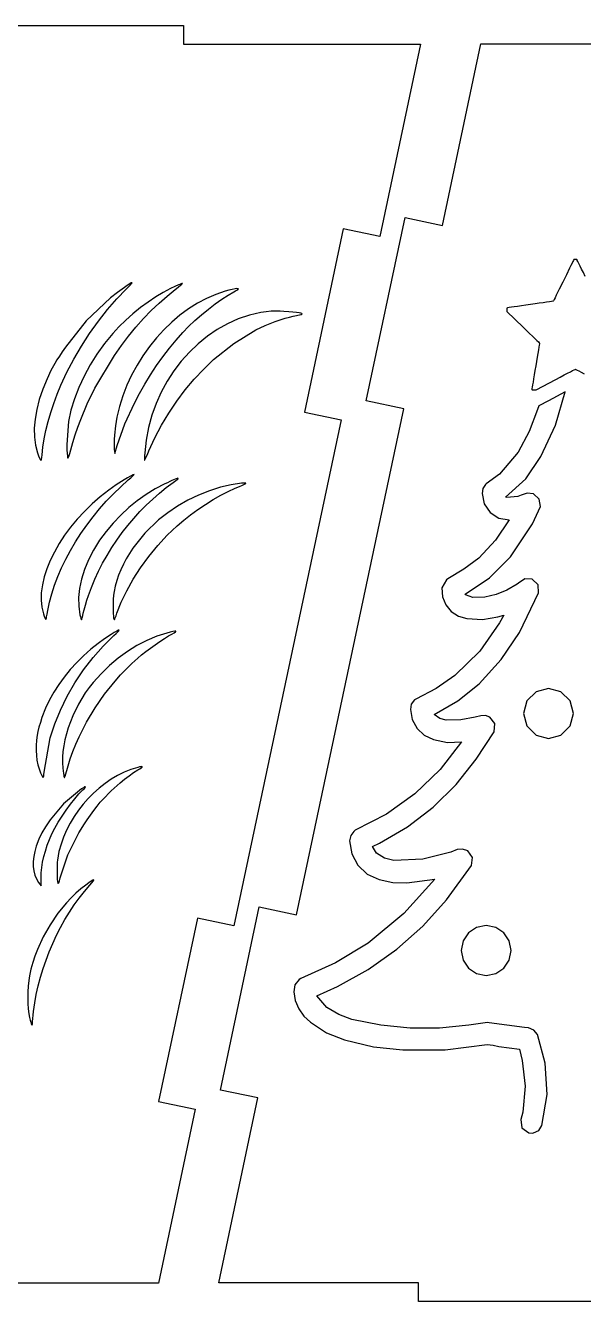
# Model space of a CAD drawing. Extents: x -1 to 192, y 0 to 104.
# Drawn here: x 72.4 to 117, y 0.1 to 102.3 of the extents above; entities that cross this region are included whole.
import ezdxf

# ---------------------------------------------------------------- set-up
doc = ezdxf.new("R2010")
doc.units = 0

msp = doc.modelspace()

# ---------------------------------------------------------------- linework, layer by layer
at = {"layer": 'Layer_0'}
for p, q in [((59.995056, 102.349745), (84.995022, 102.349745)), ((84.995022, 102.349745), (84.995022, 100.849747)), ((84.995022, 100.849747), (103.995, 100.849747)), ((103.995, 100.849747), (100.734594, 85.440917)), ((105.748627, 86.330355), (108.827132, 100.879256)), ((108.827132, 100.879256), (123.827115, 100.879256)), ((99.643536, 72.290052), (102.748631, 86.965146)), ((102.748631, 86.965146), (105.748627, 86.330355)), ((97.799596, 86.061915), (94.69441, 71.386853)), ((100.734594, 85.440917), (97.799596, 86.061915)), ((115.931995, 82.904011), (115.672405, 82.378271)), ((116.041223, 83.12535), (115.931995, 82.904011)), ((116.131213, 83.30782), (116.041223, 83.12535)), ((116.197825, 83.443038), (116.131213, 83.30782)), ((116.236925, 83.522648), (116.197825, 83.443038)), ((116.270966, 83.59244), (116.236877, 83.522738)), ((116.395246, 83.59244), (116.270966, 83.59244)), ((116.519536, 83.59244), (116.395246, 83.59244)), ((116.530464, 83.57421), (116.519536, 83.59244)), ((116.549196, 83.53701), (116.530464, 83.57421)), ((116.598655, 83.437482), (116.549196, 83.53701)), ((116.675476, 83.282441), (116.598655, 83.437482)), ((116.776285, 83.078691), (116.675476, 83.282441)), ((116.897715, 82.833052), (116.776285, 83.078691)), ((117.036386, 82.552343), (116.897715, 82.833052)), ((115.385565, 81.79762), (115.104586, 81.229092)), ((115.672405, 82.378271), (115.385565, 81.79762)), ((117.188934, 82.243374), (117.036386, 82.552343)), ((79.720841, 80.971608), (79.165621, 80.539647)), ((79.65782, 80.456084), (80.414098, 81.238773)), ((80.269819, 81.370107), (79.720841, 80.971608)), ((80.505469, 81.531285), (80.269819, 81.370107)), ((80.414098, 81.238773), (80.601629, 81.424942)), ((80.695768, 81.653475), (80.505469, 81.531285)), ((80.601629, 81.424942), (80.752339, 81.581511)), ((80.82611, 81.726447), (80.695768, 81.653475)), ((80.752339, 81.581511), (80.850877, 81.692022)), ((80.881889, 81.74002), (80.82611, 81.726447)), ((80.850877, 81.692022), (80.881889, 81.74002)), ((83.384296, 80.9702), (82.776957, 80.609089)), ((83.976076, 81.27514), (83.384296, 80.9702)), ((83.686225, 80.672473), (84.345365, 81.196162)), ((84.317896, 81.433818), (83.976076, 81.27514)), ((84.608654, 81.563559), (84.317896, 81.433818)), ((84.345365, 81.196162), (84.588443, 81.384661)), ((84.588443, 81.384661), (84.776654, 81.539231)), ((84.725285, 81.613388), (84.608654, 81.563559)), ((84.817603, 81.650978), (84.725285, 81.613388)), ((84.776654, 81.539231), (84.844342, 81.598812)), ((84.881775, 81.674658), (84.817603, 81.650978)), ((84.844342, 81.598812), (84.891332, 81.64391)), ((84.913954, 81.682727), (84.881775, 81.674658)), ((84.891332, 81.64391), (84.915277, 81.672541)), ((84.915277, 81.672541), (84.913954, 81.682727)), ((87.588401, 80.811739), (86.844952, 80.486609)), ((88.34418, 81.068188), (87.588401, 80.811739)), ((88.075171, 80.430422), (88.579839, 80.759873)), ((88.63806, 81.148079), (88.34418, 81.068188)), ((88.579839, 80.759873), (89.041708, 81.025583)), ((88.91198, 81.212907), (88.63806, 81.148079)), ((89.135288, 81.256019), (88.91198, 81.212907)), ((89.041708, 81.025583), (89.182469, 81.100462)), ((89.277399, 81.270782), (89.135288, 81.256019)), ((89.182469, 81.100462), (89.287048, 81.158152)), ((89.343899, 81.268401), (89.277399, 81.270782)), ((89.287048, 81.158152), (89.357628, 81.200911)), ((89.387359, 81.262501), (89.343899, 81.268401)), ((89.357628, 81.200911), (89.396408, 81.231042)), ((89.405589, 81.250806), (89.387359, 81.262501)), ((89.396408, 81.231042), (89.405589, 81.250806)), ((115.104586, 81.229092), (114.862606, 80.739732)), ((79.165621, 80.539647), (77.212315, 78.695123)), ((78.911111, 79.592985), (79.65782, 80.456084)), ((81.553118, 79.747432), (80.955358, 79.261423)), ((82.163447, 80.19907), (81.553118, 79.747432)), ((82.776957, 80.609089), (82.163447, 80.19907)), ((82.414907, 79.512525), (83.043056, 80.111612)), ((83.043056, 80.111612), (83.686225, 80.672473)), ((86.117293, 80.09683), (85.408904, 79.646409)), ((86.844952, 80.486609), (86.117293, 80.09683)), ((86.99509, 79.626354), (87.54211, 80.048734)), ((87.54211, 80.048734), (88.075171, 80.430422)), ((110.991157, 79.732984), (110.950797, 79.726528)), ((111.100988, 79.749494), (110.991157, 79.732984)), ((111.272728, 79.774946), (111.100988, 79.749494)), ((111.498817, 79.808236), (111.272728, 79.774946)), ((111.771687, 79.848247), (111.498817, 79.808236)), ((112.083765, 79.893877), (111.771687, 79.848247)), ((112.427485, 79.943986), (112.083765, 79.893877)), ((112.795306, 79.997495), (112.427485, 79.943986)), ((113.162875, 80.050967), (112.795306, 79.997495)), ((113.505915, 80.100976), (113.162875, 80.050967)), ((113.816914, 80.146426), (113.505915, 80.100976)), ((114.088344, 80.186206), (113.816914, 80.146426)), ((114.312695, 80.219226), (114.088344, 80.186206)), ((114.482443, 80.244362), (114.312695, 80.219226)), ((114.590073, 80.260528), (114.482443, 80.244362)), ((114.628083, 80.266613), (114.590073, 80.260528)), ((114.645175, 80.300744), (114.628083, 80.266613)), ((114.692726, 80.396563), (114.645175, 80.300744)), ((114.766576, 80.545682), (114.692726, 80.396563)), ((114.862606, 80.739732), (114.766576, 80.545682)), ((78.183722, 78.663825), (78.911111, 79.592985)), ((80.379531, 78.748333), (79.835, 78.215433)), ((80.955358, 79.261423), (80.379531, 78.748333)), ((81.199748, 78.195497), (81.800788, 78.874166)), ((81.800788, 78.874166), (82.414907, 79.512525)), ((84.723235, 79.139392), (84.063746, 78.579812)), ((85.408904, 79.646409), (84.723235, 79.139392)), ((85.916861, 78.705595), (86.448533, 79.174803)), ((86.448533, 79.174803), (86.99509, 79.626354)), ((89.390386, 78.840355), (88.531066, 78.456405)), ((90.280084, 79.141995), (89.390386, 78.840355)), ((91.196282, 79.356593), (90.280084, 79.141995)), ((91.615111, 79.421564), (91.196282, 79.356593)), ((92.022611, 79.456105), (91.615111, 79.421564)), ((92.240601, 79.462852), (92.022611, 79.456105)), ((92.477932, 79.463061), (92.240601, 79.462852)), ((92.357915, 78.629704), (92.758993, 78.771904)), ((92.74201, 79.457082), (92.477932, 79.463061)), ((93.040221, 79.445281), (92.74201, 79.457082)), ((92.758993, 78.771904), (93.139112, 78.894414)), ((93.434259, 79.424009), (93.040221, 79.445281)), ((93.139112, 78.894414), (93.484853, 78.992276)), ((93.771859, 79.399244), (93.434259, 79.424009)), ((93.484853, 78.992276), (93.782813, 79.060514)), ((94.049949, 79.371516), (93.771859, 79.399244)), ((93.782813, 79.060514), (94.439712, 79.206765)), ((94.265439, 79.341345), (94.049949, 79.371516)), ((94.415238, 79.309254), (94.265439, 79.341345)), ((94.49628, 79.275774), (94.415238, 79.309254)), ((94.439712, 79.206765), (94.505461, 79.241444)), ((94.505461, 79.241444), (94.49628, 79.275774)), ((110.926138, 79.715151), (110.916481, 79.708933)), ((110.916481, 79.708933), (110.916481, 79.580912)), ((110.916481, 79.580912), (110.916481, 79.452854)), ((110.916481, 79.452854), (112.224939, 78.177495)), ((110.950797, 79.726528), (110.926138, 79.715151)), ((77.212315, 78.695123), (75.544025, 76.589304)), ((77.485403, 77.682965), (78.183722, 78.663825)), ((79.835, 78.215433), (79.331152, 77.669993)), ((80.610829, 77.475456), (81.199748, 78.195497)), ((83.433906, 77.971673), (82.837179, 77.319024)), ((84.063746, 78.579812), (83.433906, 77.971673)), ((84.409675, 77.149336), (84.955864, 77.760345)), ((84.955864, 77.760345), (85.414503, 78.230277)), ((85.414503, 78.230277), (85.916861, 78.705595)), ((87.706027, 77.994827), (86.919168, 77.460348)), ((88.531066, 78.456405), (87.706027, 77.994827)), ((89.035648, 76.884987), (90.812485, 77.963116)), ((90.812485, 77.963116), (91.546584, 78.306056)), ((91.546584, 78.306056), (92.357915, 78.629704)), ((112.224939, 78.177495), (112.487768, 77.921146)), ((112.487768, 77.921146), (112.732978, 77.681735)), ((76.214954, 75.623549), (76.825903, 76.664757)), ((76.825903, 76.664757), (77.485403, 77.682965)), ((78.676283, 76.870296), (78.072854, 76.030076)), ((79.331152, 77.669993), (78.676283, 76.870296)), ((79.46546, 75.907119), (80.033049, 76.713017)), ((80.033049, 76.713017), (80.610829, 77.475456)), ((82.837179, 77.319024), (82.277017, 76.625885)), ((83.872465, 76.498819), (84.409675, 77.149336)), ((86.17438, 76.857668), (85.475561, 76.191498)), ((86.919168, 77.460348), (86.17438, 76.857668)), ((87.41375, 75.585388), (89.035648, 76.884987)), ((112.732978, 77.681735), (112.955188, 77.464515)), ((112.955188, 77.464515), (113.149027, 77.274727)), ((113.149027, 77.274727), (113.309129, 77.117657)), ((113.309129, 77.117657), (113.430138, 76.998537)), ((113.430138, 76.998537), (113.506677, 76.922646)), ((113.508833, 76.749466), (113.480073, 76.580596)), ((113.506677, 76.922646), (113.533386, 76.895236)), ((113.527036, 76.856837), (113.508833, 76.749466)), ((113.533386, 76.895236), (113.527036, 76.856837)), ((75.064775, 75.872964), (74.871357, 75.566164)), ((75.286604, 76.209844), (75.064775, 75.872964)), ((75.544025, 76.589304), (75.286604, 76.209844)), ((78.072854, 76.030076), (77.525363, 75.158296)), ((77.901171, 73.293372), (79.46546, 75.907119)), ((81.756899, 75.896284), (81.280269, 75.134256)), ((82.277017, 76.625885), (81.756899, 75.896284)), ((82.841676, 75.103559), (83.348406, 75.814859)), ((83.348406, 75.814859), (83.872465, 76.498819)), ((85.475561, 76.191498), (84.826602, 75.466548)), ((113.343114, 75.779579), (113.284835, 75.439328)), ((113.395933, 76.088178), (113.343114, 75.779579)), ((113.442015, 76.357677), (113.395933, 76.088178)), ((113.480073, 76.580596), (113.442015, 76.357677)), ((74.389446, 74.701216), (74.078087, 74.045775)), ((74.699137, 75.276943), (74.389446, 74.701216)), ((74.871357, 75.566164), (74.699137, 75.276943)), ((75.662325, 74.573681), (76.214954, 75.623549)), ((77.525363, 75.158296), (77.038334, 74.263929)), ((81.280269, 75.134256), (80.85061, 74.343827)), ((82.356458, 74.370982), (82.841676, 75.103559)), ((84.231391, 74.687521), (83.693832, 73.859122)), ((84.826602, 75.466548), (84.231391, 74.687521)), ((85.869691, 74.01707), (86.62524, 74.828879)), ((86.62524, 74.828879), (87.41375, 75.585388)), ((113.159875, 74.710108), (113.101584, 74.368799)), ((113.222353, 75.074899), (113.159875, 74.710108)), ((113.284835, 75.439328), (113.222353, 75.074899)), ((116.001131, 74.611408), (116.174859, 74.701837)), ((116.174859, 74.701837), (116.29979, 74.766398)), ((116.29979, 74.766398), (116.375659, 74.804966)), ((116.375659, 74.804966), (116.402191, 74.817402)), ((116.402191, 74.817402), (116.435589, 74.800045)), ((116.435589, 74.800045), (116.528559, 74.751365)), ((116.528559, 74.751365), (116.674619, 74.674736)), ((116.674619, 74.674736), (116.867339, 74.573565)), ((74.078087, 74.045775), (73.729597, 73.208888)), ((75.177755, 73.529512), (75.662325, 74.573681)), ((77.038334, 74.263929), (76.616306, 73.355919)), ((80.85061, 74.343827), (80.47137, 73.529007)), ((81.467218, 72.866322), (81.896906, 73.623212)), ((81.896906, 73.623212), (82.356458, 74.370982)), ((83.693832, 73.859122), (83.217813, 72.986072)), ((85.150822, 73.155233), (85.869691, 74.01707)), ((113.002694, 73.786811), (112.964634, 73.56122)), ((113.048766, 74.05852), (113.002694, 73.786811)), ((113.101584, 74.368799), (113.048766, 74.05852)), ((113.252013, 73.167658), (114.823512, 73.993887)), ((114.823512, 73.993887), (115.189792, 74.186369)), ((115.189792, 74.186369), (115.508332, 74.353538)), ((115.508332, 74.353538), (115.77886, 74.495267)), ((115.77886, 74.495267), (116.001131, 74.611408)), ((116.867339, 74.573565), (117.100248, 74.451235)), ((73.729597, 73.208888), (73.452068, 72.389049)), ((74.613137, 72.078955), (74.882197, 72.808592)), ((74.882197, 72.808592), (75.177755, 73.529512)), ((76.616306, 73.355919), (76.263765, 72.44323)), ((77.295842, 72.046884), (77.901171, 73.293372)), ((80.14601, 72.693848), (79.878, 71.84237)), ((80.47137, 73.529007), (80.14601, 72.693848)), ((81.071569, 72.106402), (81.467218, 72.866322)), ((83.217813, 72.986072), (82.807244, 72.073062)), ((84.472365, 72.248603), (85.150822, 73.155233)), ((112.917662, 73.27851), (112.911312, 73.236492)), ((112.911312, 73.236492), (112.918403, 73.189592)), ((112.935865, 73.38927), (112.917662, 73.27851)), ((112.918403, 73.189592), (112.925494, 73.167658)), ((112.925494, 73.167658), (113.088744, 73.167658)), ((112.964634, 73.56122), (112.935865, 73.38927)), ((113.088744, 73.167658), (113.252013, 73.167658)), ((115.587905, 72.993764), (114.249287, 72.295524)), ((114.803347, 70.343523), (115.587905, 72.993764)), ((73.246159, 71.59149), (73.112557, 70.8214)), ((73.452068, 72.389049), (73.246159, 71.59149)), ((74.372658, 71.348325), (74.613137, 72.078955)), ((76.263765, 72.44323), (75.985265, 71.534842)), ((76.768033, 70.795285), (77.295842, 72.046884)), ((79.878, 71.84237), (79.670811, 70.978591)), ((80.317178, 70.437994), (81.071569, 72.106402)), ((82.807244, 72.073062), (82.466003, 71.124815)), ((83.838046, 71.302454), (84.472365, 72.248603)), ((94.064152, 31.108495), (102.643531, 71.655355)), ((102.643531, 71.655355), (99.643536, 72.290052)), ((113.365257, 71.589704), (112.691587, 69.835792)), ((113.457787, 71.879263), (113.365257, 71.589704)), ((114.249287, 72.295524), (113.457787, 71.879263)), ((73.112557, 70.8214), (73.051918, 70.083991)), ((73.985787, 69.914996), (74.162846, 70.624425)), ((74.162846, 70.624425), (74.372658, 71.348325)), ((75.785306, 70.639692), (75.656997, 68.781756)), ((75.985265, 71.534842), (75.785306, 70.639692)), ((76.535944, 70.174605), (76.768033, 70.795285)), ((79.670811, 70.978591), (79.555622, 70.276753)), ((82.466003, 71.124815), (82.197983, 70.146036)), ((83.251576, 70.322026), (83.838046, 71.302454)), ((97.629498, 70.765856), (89.050008, 30.219096)), ((94.69441, 71.386853), (97.629498, 70.765856)), ((73.051918, 70.083991), (73.064935, 69.38447)), ((73.843568, 69.227766), (73.985787, 69.914996)), ((76.140895, 68.957587), (76.326534, 69.561106)), ((76.326534, 69.561106), (76.535944, 70.174605)), ((79.475271, 69.530523), (79.45122, 69.178392)), ((79.555622, 70.276753), (79.475271, 69.530523)), ((79.70345, 68.712877), (80.317178, 70.437994)), ((82.197983, 70.146036), (82.007094, 69.141417)), ((82.716695, 69.312596), (83.251576, 70.322026)), ((112.691587, 69.835792), (111.80862, 68.177358)), ((113.640646, 67.836049), (114.803347, 70.343523)), ((73.064935, 69.38447), (73.152255, 68.728043)), ((73.152255, 68.728043), (73.314556, 68.119914)), ((73.671986, 67.950827), (73.738267, 68.570468)), ((73.738267, 68.570468), (73.843568, 69.227766)), ((75.656997, 68.781756), (75.670437, 68.382315)), ((75.980134, 68.366879), (76.140895, 68.957587)), ((79.45122, 69.178392), (79.439605, 68.860334)), ((79.439605, 68.860334), (79.441721, 68.591404)), ((79.441721, 68.591404), (79.458602, 68.386643)), ((79.506192, 68.064146), (79.703561, 68.712853)), ((82.007094, 69.141417), (81.897224, 68.115689)), ((82.237118, 68.279408), (82.716695, 69.312596)), ((73.314556, 68.119914), (73.402686, 67.870053)), ((73.402686, 67.870053), (73.473554, 67.687835)), ((73.473554, 67.687835), (73.529575, 67.572124)), ((73.529575, 67.572124), (73.573175, 67.521753)), ((73.573175, 67.521753), (73.606796, 67.535591)), ((73.606796, 67.535591), (73.632857, 67.612481)), ((73.632857, 67.612481), (73.653786, 67.751271)), ((73.653786, 67.751271), (73.672015, 67.950819)), ((75.670437, 68.382315), (75.689646, 68.043675)), ((75.689646, 68.043675), (75.7006, 67.908335)), ((75.7006, 67.908335), (75.71203, 67.801626)), ((75.71203, 67.801626), (75.723645, 67.727996)), ((75.723645, 67.727996), (75.735075, 67.691917)), ((75.735075, 67.691917), (75.750553, 67.687631)), ((75.750553, 67.687631), (75.770979, 67.710385)), ((75.770979, 67.710385), (75.796061, 67.759335)), ((75.796061, 67.759335), (75.82548, 67.833625)), ((75.82548, 67.833625), (75.89606, 68.054756)), ((75.89606, 68.054756), (75.98024, 68.366895)), ((79.458602, 68.386643), (79.506192, 68.064146)), ((81.877274, 67.696539), (81.877126, 67.569029)), ((81.877126, 67.569029), (81.884111, 67.5222)), ((81.884127, 67.885248), (81.877274, 67.696539)), ((81.884111, 67.5222), (81.895991, 67.537652)), ((81.897224, 68.115689), (81.884127, 67.885248)), ((81.895991, 67.537652), (81.919988, 67.581941)), ((81.919988, 67.581941), (81.954638, 67.65197)), ((81.954638, 67.65197), (81.998509, 67.744622)), ((81.998509, 67.744622), (82.108078, 67.98539)), ((82.108078, 67.98539), (82.237128, 68.2794)), ((111.80862, 68.177358), (110.315941, 66.416381)), ((112.415169, 66.038439), (113.640646, 67.836049)), ((79.61524, 65.542061), (79.016859, 65.128592)), ((80.248078, 65.946971), (79.61524, 65.542061)), ((79.978248, 65.405433), (80.584778, 65.942772)), ((80.532467, 66.118511), (80.248078, 65.946971)), ((80.771529, 66.25467), (80.532467, 66.118511)), ((80.584778, 65.942772), (80.778979, 66.111071)), ((80.947278, 66.344361), (80.771529, 66.25467)), ((80.778979, 66.111071), (80.929868, 66.24895)), ((80.929868, 66.24895), (81.022459, 66.342171)), ((81.041747, 66.376511), (80.947278, 66.344361)), ((81.022459, 66.342171), (81.041747, 66.376511)), ((83.500914, 65.625788), (82.746305, 65.233669)), ((83.713456, 65.725999), (83.500914, 65.625788)), ((83.624694, 65.328413), (84.186044, 65.740202)), ((83.902363, 65.813629), (83.713456, 65.725999)), ((84.067855, 65.888728), (83.902363, 65.813629)), ((84.210145, 65.951318), (84.067855, 65.888728)), ((84.186044, 65.740202), (84.404185, 65.897431)), ((84.329445, 66.001438), (84.210145, 65.951318)), ((84.425973, 66.039128), (84.329445, 66.001438)), ((84.404185, 65.897431), (84.538955, 66.006222)), ((84.499942, 66.064422), (84.425973, 66.039128)), ((84.551573, 66.07736), (84.499942, 66.064422)), ((84.538955, 66.006222), (84.588662, 66.066301)), ((84.588662, 66.066301), (84.551573, 66.07736)), ((88.815781, 65.559309), (87.959601, 65.35748)), ((89.641478, 65.67762), (88.815781, 65.559309)), ((89.138239, 65.275293), (89.479768, 65.420083)), ((89.479768, 65.420083), (89.731346, 65.529613)), ((89.821, 65.692887), (89.641478, 65.67762)), ((89.731346, 65.529613), (89.898147, 65.608003)), ((89.9416, 65.697702), (89.821, 65.692887)), ((89.898147, 65.608003), (89.985346, 65.65939)), ((89.998099, 65.687913), (89.9416, 65.697702)), ((89.985346, 65.65939), (89.998099, 65.687913)), ((109.188743, 65.584101), (108.973416, 65.249237)), ((109.246853, 65.635861), (109.188743, 65.584101)), ((110.315941, 66.416381), (109.246853, 65.635861)), ((110.808621, 64.571404), (112.415169, 66.038439)), ((78.328692, 64.596042), (77.676241, 64.028504)), ((79.016859, 65.128592), (78.328692, 64.596042)), ((78.822632, 64.245144), (79.390249, 64.838553)), ((79.390249, 64.838553), (79.978248, 65.405433)), ((82.011907, 64.784359), (81.302367, 64.28186)), ((82.746305, 65.233669), (82.011907, 64.784359)), ((82.014717, 63.923274), (82.537567, 64.418004)), ((82.537567, 64.418004), (83.074716, 64.887033)), ((83.074716, 64.887033), (83.624694, 65.328413)), ((86.215123, 64.729371), (85.356474, 64.316142)), ((87.087773, 65.07866), (86.215123, 64.729371)), ((87.959601, 65.35748), (87.087773, 65.07866)), ((87.378852, 64.366953), (87.98531, 64.713313)), ((87.98531, 64.713313), (88.57564, 65.018592)), ((88.57564, 65.018592), (89.138239, 65.275293)), ((108.973416, 65.249237), (108.928732, 64.853632)), ((108.928732, 64.853632), (109.087575, 64.02795)), ((110.89919, 64.534542), (110.808621, 64.571404)), ((111.79397, 64.624633), (110.89919, 64.534542)), ((112.047139, 64.719354), (111.79397, 64.624633)), ((112.539968, 64.875259), (112.047139, 64.719354)), ((113.053978, 64.820673), (112.539968, 64.875259)), ((113.49845, 64.416871), (113.053978, 64.820673)), ((113.595968, 63.824333), (113.49845, 64.416871)), ((77.062173, 63.430996), (76.489134, 62.808535)), ((77.676241, 64.028504), (77.062173, 63.430996)), ((77.755973, 62.990785), (78.277262, 63.628224)), ((78.277262, 63.628224), (78.822632, 64.245144)), ((80.622299, 63.73017), (79.976319, 63.133303)), ((81.302367, 64.28186), (80.622299, 63.73017)), ((81.017718, 62.864455), (81.507607, 63.404776)), ((81.507607, 63.404776), (82.014717, 63.923274)), ((84.526665, 63.845521), (83.740518, 63.324012)), ((85.356474, 64.316142), (84.526665, 63.845521)), ((85.578483, 63.156274), (86.163852, 63.580935)), ((86.163852, 63.580935), (86.767832, 63.986993)), ((86.767832, 63.986993), (87.378852, 64.366953)), ((109.087575, 64.02795), (109.559233, 63.331875)), ((112.958519, 62.426877), (113.595968, 63.824333)), ((76.489134, 62.808535), (75.959764, 62.166146)), ((77.260642, 62.335855), (77.755973, 62.990785)), ((79.369059, 62.495264), (78.80514, 61.820053)), ((79.976319, 63.133303), (79.369059, 62.495264)), ((80.546498, 62.304266), (81.017718, 62.864455)), ((83.012856, 62.758174), (81.910632, 61.691553)), ((83.740518, 63.324012), (83.012856, 62.758174)), ((84.509915, 62.281097), (85.023303, 62.720495)), ((85.023303, 62.720495), (85.578483, 63.156274)), ((109.559233, 63.331875), (110.269273, 62.881605)), ((111.09939, 62.748165), (109.996542, 61.115815)), ((110.269273, 62.881605), (111.09939, 62.748165)), ((111.189721, 59.787719), (112.958519, 62.426877)), ((75.476736, 61.508817), (75.042674, 60.841598)), ((75.959764, 62.166146), (75.476736, 61.508817)), ((76.355244, 60.985538), (76.793113, 61.666437)), ((76.793113, 61.666437), (77.260642, 62.335855)), ((78.80514, 61.820053), (78.2892, 61.111685)), ((79.665921, 61.132037), (80.095408, 61.726147)), ((80.095408, 61.726147), (80.546498, 62.304266)), ((81.910632, 61.691553), (80.958991, 60.488656)), ((82.943215, 60.687568), (83.707215, 61.512867)), ((83.707215, 61.512867), (84.509915, 62.281097)), ((75.042674, 60.841598), (74.660257, 60.169469)), ((75.948884, 60.296168), (76.355244, 60.985538)), ((77.799362, 60.328986), (77.390912, 59.548177)), ((78.2892, 61.111685), (77.799362, 60.328986)), ((78.877551, 59.903649), (79.259479, 60.523898)), ((79.259479, 60.523898), (79.665921, 61.132037)), ((80.958991, 60.488656), (80.674742, 60.056627)), ((82.226868, 59.818189), (82.943215, 60.687568)), ((109.996542, 61.115815), (108.652373, 59.675659)), ((74.332116, 59.497469), (74.060918, 58.83061)), ((74.660257, 60.169469), (74.332116, 59.497469)), ((75.238106, 58.90406), (75.575886, 59.601339)), ((75.575886, 59.601339), (75.948884, 60.296168)), ((77.390912, 59.548177), (77.064964, 58.773518)), ((78.521602, 59.27325), (78.877551, 59.903649)), ((80.417371, 59.622867), (80.18707, 59.187788)), ((80.674742, 60.056627), (80.417371, 59.622867)), ((81.567127, 58.91771), (82.226868, 59.818189)), ((108.652373, 59.675659), (107.463173, 58.785014)), ((109.52335, 58.106782), (111.189721, 59.787719)), ((74.060918, 58.83061), (73.849297, 58.173901)), ((74.937405, 58.207351), (75.238106, 58.90406)), ((77.064964, 58.773518), (76.822633, 58.009239)), ((77.893472, 57.989771), (78.193091, 58.63464)), ((78.193091, 58.63464), (78.521602, 59.27325)), ((79.808333, 58.315249), (79.660243, 57.878579)), ((79.984003, 58.751788), (79.808333, 58.315249)), ((80.18707, 59.187788), (79.984003, 58.751788)), ((80.972948, 57.999131), (81.567127, 58.91771)), ((107.463173, 58.785014), (106.182898, 58.031131)), ((73.699918, 57.532362), (73.615419, 56.911003)), ((73.849297, 58.173901), (73.699918, 57.532362)), ((74.454647, 56.827633), (74.675637, 57.514202)), ((74.675637, 57.514202), (74.937405, 58.207351)), ((76.665034, 57.25958), (76.593313, 56.52879)), ((76.822633, 58.009239), (76.665034, 57.25958)), ((77.386763, 56.689003), (77.624213, 57.340572)), ((77.624213, 57.340572), (77.893472, 57.989771)), ((79.539903, 57.44216), (79.447473, 57.006391)), ((79.660243, 57.878579), (79.539903, 57.44216)), ((80.453278, 57.075442), (80.972948, 57.999131)), ((106.074247, 57.946661), (105.691872, 57.315137)), ((105.691872, 57.315137), (105.740756, 56.578493)), ((106.182898, 58.031131), (106.074247, 57.946661)), ((107.558864, 56.786503), (109.52335, 58.106782)), ((111.723901, 57.585822), (110.915417, 57.1052)), ((111.8406, 57.689092), (111.723901, 57.585822)), ((112.343339, 58.011898), (111.8406, 57.689092)), ((112.940207, 57.985481), (112.343339, 58.011898)), ((113.405565, 57.539411), (112.940207, 57.985481)), ((113.450707, 56.896373), (113.405565, 57.539411)), ((73.615419, 56.911003), (73.598459, 56.314834)), ((73.598459, 56.314834), (73.65169, 55.748894)), ((74.276286, 56.150654), (74.454647, 56.827633)), ((76.593313, 56.52879), (76.608553, 55.821111)), ((77.143564, 55.908254), (77.261722, 56.303123)), ((77.261722, 56.303123), (77.386763, 56.689003)), ((79.379153, 56.360461), (79.363833, 55.986872)), ((79.406953, 56.709801), (79.379153, 56.360461)), ((79.447473, 57.006391), (79.406953, 56.709801)), ((80.01707, 56.159614), (80.453278, 57.075442)), ((105.740756, 56.578493), (106.01179, 55.932927)), ((107.588894, 56.754033), (107.558864, 56.786503)), ((108.192413, 56.521853), (107.588894, 56.754033)), ((109.131843, 56.567844), (108.192413, 56.521853)), ((110.045454, 56.764083), (109.131843, 56.567844)), ((110.915417, 57.1052), (110.045454, 56.764083)), ((111.919459, 53.723277), (113.450707, 56.896373)), ((73.65169, 55.748894), (73.777769, 55.218165)), ((73.777769, 55.218165), (73.839229, 55.037225)), ((74.041553, 54.968785), (74.090771, 55.201845)), ((74.090771, 55.201845), (74.142431, 55.486264)), ((74.142426, 55.486264), (74.276286, 56.150654)), ((76.608553, 55.821111), (76.711913, 55.140782)), ((76.937319, 55.073073), (76.981121, 55.276912)), ((76.981134, 55.276915), (77.045602, 55.550744)), ((77.045602, 55.550744), (77.143564, 55.908254)), ((79.363833, 55.986872), (79.360764, 55.617542)), ((79.360764, 55.617542), (79.369707, 55.280993)), ((79.369707, 55.280993), (79.390424, 55.005713)), ((79.604051, 55.066332), (79.673261, 55.264651)), ((79.673279, 55.264645), (80.01707, 56.159614)), ((106.01179, 55.932927), (106.450925, 55.406406)), ((106.450925, 55.406406), (107.023743, 55.029651)), ((73.839229, 55.037225), (73.896469, 54.889195)), ((73.896469, 54.889195), (73.943099, 54.789355)), ((73.943099, 54.789355), (73.972709, 54.752955)), ((73.972709, 54.752955), (73.984483, 54.768105)), ((73.984483, 54.768105), (74.000331, 54.811135)), ((74.000331, 54.811135), (74.019593, 54.879025)), ((74.019593, 54.879025), (74.041553, 54.968785)), ((76.711913, 55.140782), (76.748523, 54.989802)), ((76.748523, 54.989802), (76.784364, 54.866163)), ((76.784364, 54.866163), (76.815312, 54.782623)), ((76.815312, 54.782623), (76.837246, 54.751943)), ((76.837246, 54.751943), (76.860661, 54.793363)), ((76.860661, 54.793363), (76.895592, 54.906153)), ((76.895592, 54.906153), (76.937319, 55.073073)), ((79.390424, 55.005713), (79.405108, 54.899963)), ((79.405108, 54.899963), (79.42265, 54.820223)), ((79.42265, 54.820223), (79.443023, 54.770053)), ((79.443023, 54.770053), (79.466201, 54.753022)), ((79.466201, 54.753022), (79.49373, 54.793732)), ((79.49373, 54.793732), (79.541951, 54.903762)), ((79.541951, 54.903762), (79.604051, 55.066332)), ((107.023743, 55.029651), (107.695826, 54.833385)), ((107.695826, 54.833385), (108.946442, 54.756901)), ((110.328151, 54.489876), (108.731477, 52.219274)), ((108.946442, 54.756901), (110.180443, 54.974005)), ((110.180443, 54.974005), (110.67629, 55.122685)), ((110.67629, 55.122685), (110.328151, 54.489876)), ((78.664768, 53.211756), (78.16241, 52.853907)), ((78.577371, 52.640438), (79.432921, 53.479907)), ((79.209298, 53.567326), (78.664768, 53.211756)), ((79.452516, 53.716136), (79.209298, 53.567326)), ((79.432921, 53.479907), (79.602069, 53.637627)), ((79.652449, 53.830646), (79.452516, 53.716136)), ((79.602069, 53.637627), (79.737221, 53.771617)), ((79.791148, 53.899596), (79.652449, 53.830646)), ((79.737221, 53.771617), (79.82465, 53.867727)), ((79.850658, 53.911766), (79.791148, 53.899596)), ((79.82465, 53.867727), (79.850658, 53.911766)), ((82.862258, 53.420509), (82.064419, 53.083239)), ((83.665609, 53.682158), (82.862258, 53.420509)), ((83.118735, 53.006738), (83.475916, 53.243427)), ((83.475916, 53.243427), (83.798745, 53.445027)), ((83.944448, 53.756608), (83.665609, 53.682158)), ((83.798745, 53.445027), (84.072125, 53.600847)), ((84.156818, 53.807158), (83.944448, 53.756608)), ((84.072125, 53.600847), (84.244694, 53.696567)), ((84.303368, 53.833658), (84.156818, 53.807158)), ((84.244694, 53.696567), (84.354763, 53.767567)), ((84.384767, 53.835986), (84.303368, 53.833658)), ((84.354763, 53.767567), (84.401674, 53.813997)), ((84.401674, 53.813997), (84.384767, 53.835986)), ((110.462062, 51.549478), (111.919459, 53.723277)), ((77.574551, 52.380607), (77.004441, 51.868158)), ((78.16241, 52.853907), (77.574551, 52.380607)), ((77.765863, 51.719589), (78.577371, 52.640438)), ((80.512642, 52.20015), (79.772334, 51.663511)), ((81.278941, 52.674919), (80.512642, 52.20015)), ((82.064419, 53.083239), (81.278941, 52.674919)), ((81.648296, 51.922729), (81.991976, 52.192949)), ((81.991976, 52.192949), (82.361667, 52.470808)), ((82.361667, 52.470808), (82.742286, 52.745638)), ((82.742286, 52.745638), (83.118735, 53.006738)), ((108.731477, 52.219274), (106.753206, 50.272111)), ((76.457521, 51.322879), (75.939251, 50.75112)), ((77.004441, 51.868158), (76.457521, 51.322879)), ((77.007444, 50.73185), (77.765863, 51.719589)), ((79.772334, 51.663511), (79.064873, 51.069571)), ((80.41032, 50.795181), (80.872877, 51.24541)), ((80.872877, 51.24541), (81.345727, 51.670839)), ((81.345727, 51.670839), (81.648296, 51.922729)), ((108.694124, 49.619762), (110.462062, 51.549478)), ((75.455101, 50.1592), (75.010522, 49.553471)), ((75.939251, 50.75112), (75.455101, 50.1592)), ((76.311154, 49.691722), (77.007444, 50.73185)), ((78.397074, 50.422942), (77.775756, 49.728183)), ((79.064873, 51.069571), (78.397074, 50.422942)), ((79.521321, 49.828452), (79.95936, 50.322181)), ((79.95936, 50.322181), (80.41032, 50.795181)), ((106.753206, 50.272111), (105.241097, 49.232467)), ((75.010522, 49.553471), (74.610965, 48.940252)), ((75.686034, 48.613683), (76.311154, 49.691722)), ((77.447927, 49.312834), (77.140447, 48.881584)), ((77.775756, 49.728183), (77.447927, 49.312834)), ((78.689311, 48.786993), (79.521321, 49.828452)), ((105.241097, 49.232467), (103.61087, 48.390033)), ((106.981306, 48.249229), (108.694124, 49.619762)), ((114.244357, 49.240982), (113.244358, 48.973034)), ((115.244355, 48.973034), (114.244357, 49.240982)), ((74.261893, 48.325892), (73.954355, 47.663713)), ((74.610965, 48.940252), (74.261893, 48.325892)), ((75.141126, 47.512235), (75.686034, 48.613683)), ((76.854065, 48.436675), (76.589506, 47.980355)), ((77.140447, 48.881584), (76.854065, 48.436675)), ((77.924843, 47.687134), (78.689311, 48.786993)), ((103.508329, 48.317763), (103.25329, 47.975677)), ((103.61087, 48.390033), (103.508329, 48.317763)), ((105.082068, 47.151505), (106.981306, 48.249229)), ((112.512308, 48.240984), (112.244359, 47.240985)), ((113.244358, 48.973034), (112.512308, 48.240984)), ((115.976405, 48.240984), (115.244355, 48.973034)), ((116.244354, 47.240985), (115.976405, 48.240984)), ((73.954355, 47.663713), (73.664475, 46.904344)), ((74.685456, 46.401856), (75.141126, 47.512235)), ((76.128817, 47.042456), (75.764269, 46.085858)), ((76.589506, 47.980355), (76.128817, 47.042456)), ((77.238523, 46.545226), (77.924843, 47.687134)), ((103.25329, 47.975677), (103.189001, 47.553854)), ((103.189001, 47.553854), (103.33109, 46.74475)), ((105.525843, 46.830604), (105.082068, 47.151505)), ((108.820343, 47.060195), (108.364533, 46.933735)), ((109.199227, 47.081589), (108.820343, 47.060195)), ((109.556183, 46.952775), (109.199227, 47.081589)), ((112.244359, 47.240985), (112.512308, 46.240986)), ((115.976405, 46.240986), (116.244354, 47.240985)), ((116.244354, 47.240985), (116.244354, 47.240985)), ((73.427726, 46.149705), (73.340345, 45.806006)), ((73.537245, 46.520065), (73.427726, 46.149705)), ((73.664475, 46.904344), (73.537245, 46.520065)), ((74.328075, 45.297047), (74.685456, 46.401856)), ((75.764269, 46.085858), (75.619889, 45.606168)), ((76.640893, 45.377597), (77.238523, 46.545226)), ((103.33109, 46.74475), (103.712432, 46.039483)), ((103.712432, 46.039483), (104.294582, 45.48819)), ((106.057647, 46.699846), (105.525843, 46.830604)), ((107.220443, 46.724539), (106.057647, 46.699846)), ((108.364533, 46.933735), (107.220443, 46.724539)), ((109.941852, 46.427803), (109.556183, 46.952775)), ((109.904083, 45.777487), (109.941852, 46.427803)), ((112.512308, 46.240986), (113.244358, 45.508936)), ((115.244355, 45.508936), (115.976405, 46.240986)), ((73.225365, 45.090496), (73.197496, 44.680687)), ((73.279536, 45.501696), (73.225365, 45.090496)), ((73.340345, 45.806006), (73.279536, 45.501696)), ((73.844238, 42.533171), (74.328075, 45.297047)), ((75.501747, 45.128539), (75.410588, 44.65523)), ((75.619889, 45.606168), (75.501747, 45.128539)), ((76.378655, 44.789248), (76.640893, 45.377597)), ((104.294582, 45.48819), (105.039097, 45.141007)), ((105.039097, 45.141007), (106.149242, 44.921313)), ((108.454134, 43.57314), (109.904083, 45.777487)), ((113.244358, 45.508936), (114.244357, 45.240988)), ((114.244357, 45.240988), (115.244355, 45.508936)), ((73.197496, 44.680687), (73.195644, 44.276237)), ((73.195644, 44.276237), (73.219245, 43.881108)), ((75.347149, 44.18847), (75.312158, 43.730511)), ((75.410588, 44.65523), (75.347149, 44.18847)), ((75.933914, 43.613689), (76.142554, 44.200599)), ((76.142554, 44.200599), (76.378655, 44.789248)), ((107.280055, 44.965478), (105.56132, 42.736418)), ((106.149242, 44.921313), (107.280055, 44.965478)), ((73.219245, 43.881108), (73.268005, 43.499279)), ((73.268005, 43.499279), (73.341583, 43.134719)), ((73.341583, 43.134719), (73.439595, 42.7914)), ((75.312158, 43.730511), (75.306337, 43.283611)), ((75.306337, 43.283611), (75.330467, 42.849992)), ((75.519726, 42.227261), (75.754064, 43.03057)), ((75.754064, 43.03057), (75.933914, 43.613689)), ((81.493147, 42.95213), (81.333717, 42.91121)), ((81.607738, 42.976), (81.493147, 42.95213)), ((81.677577, 42.982102), (81.607738, 42.976)), ((81.619557, 42.88678), (81.683398, 42.9382)), ((81.702766, 42.96974), (81.677577, 42.982102)), ((81.683398, 42.9382), (81.702766, 42.96974)), ((106.844801, 41.536322), (108.454134, 43.57314)), ((73.439595, 42.7914), (73.561674, 42.47329)), ((73.561674, 42.47329), (73.631743, 42.31947)), ((73.631743, 42.31947), (73.687943, 42.2109)), ((73.687943, 42.2109), (73.732253, 42.148)), ((73.732253, 42.148), (73.766633, 42.131181)), ((73.766633, 42.131181), (73.793065, 42.160871)), ((73.793065, 42.160871), (73.813517, 42.237481)), ((73.813517, 42.237481), (73.829948, 42.36144)), ((73.829948, 42.36144), (73.844341, 42.53315)), ((75.330467, 42.849992), (75.385246, 42.431922)), ((75.385246, 42.431922), (75.407894, 42.302122)), ((75.407894, 42.302122), (75.426098, 42.206323)), ((75.426098, 42.206323), (75.441232, 42.142433)), ((75.441232, 42.142433), (75.454699, 42.108313)), ((75.454699, 42.108313), (75.482197, 42.120952)), ((75.482197, 42.120952), (75.519739, 42.227272)), ((79.213979, 41.968001), (78.72105, 41.633852)), ((79.723849, 42.265111), (79.213979, 41.968001)), ((80.248528, 42.52287), (79.723849, 42.265111)), ((79.92313, 41.682892), (80.29012, 41.979741)), ((80.785867, 42.73901), (80.248528, 42.52287)), ((80.29012, 41.979741), (80.65498, 42.254501)), ((80.65498, 42.254501), (81.012847, 42.503111)), ((81.333717, 42.91121), (80.785867, 42.73901)), ((81.012847, 42.503111), (81.358847, 42.721491)), ((81.358847, 42.721491), (81.511348, 42.81478)), ((81.511348, 42.81478), (81.619557, 42.88678)), ((105.56132, 42.736418), (103.545138, 40.793862)), ((76.66895, 41.076972), (75.395704, 39.991333)), ((76.632321, 40.799213), (76.947349, 41.120933)), ((76.847059, 41.202002), (76.66895, 41.076972)), ((76.986849, 41.293292), (76.847059, 41.202002)), ((76.947349, 41.120933), (77.065031, 41.236422)), ((77.086988, 41.350642), (76.986849, 41.293292)), ((77.065031, 41.236422), (77.136529, 41.316932)), ((77.146189, 41.373833), (77.086988, 41.350642)), ((77.136529, 41.316932), (77.163148, 41.362662)), ((77.163148, 41.362662), (77.146189, 41.373833)), ((78.247222, 41.264952), (77.794631, 40.863592)), ((78.72105, 41.633852), (78.247222, 41.264952)), ((78.531331, 40.356184), (79.202261, 41.039253)), ((79.202261, 41.039253), (79.92313, 41.682892)), ((105.001279, 39.723022), (106.844801, 41.536322)), ((75.395704, 39.991333), (74.313052, 38.715545)), ((75.605982, 39.502245), (75.950342, 39.973824)), ((75.950342, 39.973824), (76.296221, 40.411493)), ((76.296221, 40.411493), (76.632321, 40.799213)), ((76.961753, 39.972694), (76.585754, 39.487744)), ((77.365422, 40.432073), (76.961753, 39.972694)), ((77.794631, 40.863592), (77.365422, 40.432073)), ((78.093581, 39.823824), (78.332592, 40.124754)), ((78.332592, 40.124754), (78.531331, 40.356184)), ((103.545138, 40.793862), (101.266597, 39.166974)), ((74.966914, 38.521536), (75.274412, 39.012805)), ((75.274412, 39.012805), (75.605982, 39.502245)), ((76.239574, 38.979515), (75.925363, 38.450315)), ((76.585754, 39.487744), (76.239574, 38.979515)), ((77.278692, 38.705006), (77.552263, 39.093855)), ((77.552263, 39.093855), (77.828683, 39.473495)), ((77.828683, 39.473495), (78.093581, 39.823824)), ((101.266597, 39.166974), (98.760786, 37.884917)), ((102.946501, 38.153142), (105.001279, 39.723022)), ((73.939623, 38.167486), (73.646195, 37.663097)), ((74.313052, 38.715545), (73.939623, 38.167486)), ((74.469302, 37.597727), (74.694782, 38.044497)), ((74.694782, 38.044497), (74.966914, 38.521536)), ((75.645275, 37.902426), (75.401436, 37.338137)), ((75.925363, 38.450315), (75.645275, 37.902426)), ((76.618954, 37.684017), (76.797664, 37.979986)), ((76.797664, 37.979986), (77.022374, 38.327016)), ((77.022374, 38.327016), (77.278692, 38.705006)), ((98.760786, 37.884917), (98.647497, 37.794097)), ((100.703402, 36.846588), (102.946501, 38.153142)), ((73.409285, 37.157667), (73.205423, 36.606508)), ((73.646195, 37.663097), (73.409285, 37.157667)), ((74.089684, 36.675158), (74.266653, 37.135438)), ((74.266653, 37.135438), (74.469302, 37.597727)), ((75.401436, 37.338137), (75.196006, 36.759768)), ((75.751596, 35.921551), (76.618954, 37.684017)), ((98.401361, 37.449214), (98.313027, 37.034818)), ((98.313027, 37.034818), (98.483726, 35.990473)), ((98.647497, 37.794097), (98.401361, 37.449214)), ((100.147744, 36.583648), (100.703402, 36.846588)), ((73.085014, 36.183749), (73.006224, 35.770789)), ((73.205423, 36.606508), (73.085014, 36.183749)), ((73.814443, 35.767289), (73.938813, 36.218549)), ((73.938813, 36.218549), (74.089684, 36.675158)), ((74.955455, 35.821679), (74.909724, 35.499139)), ((75.031115, 36.169588), (74.955455, 35.821679)), ((75.196006, 36.759768), (75.031115, 36.169588)), ((75.131355, 34.057712), (75.751596, 35.921551)), ((98.483726, 35.990473), (98.970542, 35.080862)), ((100.458774, 36.045079), (100.147744, 36.583648)), ((101.109262, 35.653508), (100.458774, 36.045079)), ((106.430447, 36.138829), (104.171674, 35.561217)), ((106.919465, 36.334629), (106.430447, 36.138829)), ((107.361851, 36.37819), (106.919465, 36.334629)), ((107.781765, 36.232329), (107.361851, 36.37819)), ((108.151647, 35.698631), (107.781765, 36.232329)), ((73.006224, 35.770789), (72.968836, 35.37139)), ((72.968836, 35.37139), (72.972593, 34.98929)), ((72.972593, 34.98929), (73.017241, 34.62821)), ((73.604515, 34.462161), (73.646885, 34.88743)), ((73.646885, 34.88743), (73.716995, 35.32303)), ((73.716995, 35.32303), (73.814443, 35.767289)), ((74.88144, 34.90359), (74.879059, 34.63886)), ((74.886705, 35.12915), (74.88144, 34.90359)), ((74.895834, 35.324629), (74.886705, 35.12915)), ((74.909724, 35.499139), (74.895834, 35.324629)), ((98.970542, 35.080862), (99.72168, 34.373632)), ((101.842562, 35.4567), (101.109262, 35.653508)), ((104.171674, 35.561217), (101.842562, 35.4567)), ((106.061068, 32.296304), (108.063265, 35.05533)), ((108.063265, 35.05533), (108.151647, 35.698631)), ((73.017241, 34.62821), (73.102553, 34.291891)), ((73.102553, 34.291891), (73.228273, 33.984071)), ((73.228273, 33.984071), (73.394161, 33.708492)), ((73.590291, 33.436072), (73.590291, 34.048891)), ((73.590307, 34.048891), (73.604515, 34.462161)), ((74.879059, 34.63886), (74.881176, 34.255461)), ((74.881176, 34.255461), (74.890754, 33.962751)), ((74.890754, 33.962751), (74.908375, 33.759791)), ((74.908375, 33.759791), (74.934436, 33.645621)), ((75.013544, 33.679821), (75.067416, 33.826291)), ((75.067416, 33.826291), (75.131384, 34.057721)), ((77.613874, 33.800242), (77.425022, 33.671842)), ((77.742453, 33.876782), (77.613874, 33.800242)), ((77.669232, 33.663922), (77.774153, 33.795042)), ((77.811522, 33.901442), (77.742453, 33.876782)), ((77.774153, 33.795042), (77.821841, 33.874202)), ((77.821841, 33.874202), (77.811522, 33.901442)), ((99.72168, 34.373632), (100.685344, 33.936432)), ((100.685344, 33.936432), (101.779985, 33.694703)), ((105.129667, 33.952792), (102.655761, 31.200556)), ((102.900671, 33.667642), (105.129667, 33.952792)), ((73.394161, 33.708492), (73.590291, 33.436072)), ((74.934436, 33.645621), (74.969356, 33.619282)), ((74.969356, 33.619282), (75.013544, 33.679821)), ((76.379335, 32.835513), (75.998526, 32.467884)), ((76.771944, 33.177393), (76.379335, 32.835513)), ((76.659904, 32.453504), (77.076373, 32.981513)), ((77.175142, 33.491622), (76.771944, 33.177393)), ((77.076373, 32.981513), (77.507823, 33.480832)), ((77.425022, 33.671842), (77.175142, 33.491622)), ((77.507823, 33.480832), (77.669232, 33.663922)), ((101.779985, 33.694703), (102.900671, 33.667642)), ((75.630694, 32.076444), (74.938775, 31.229845)), ((75.998526, 32.467884), (75.630694, 32.076444)), ((75.876114, 31.320825), (76.259465, 31.899154)), ((76.259465, 31.899154), (76.659904, 32.453504)), ((87.95895, 17.068233), (91.064157, 31.743324)), ((91.064157, 31.743324), (94.064152, 31.108495)), ((104.17996, 30.210061), (106.061068, 32.296304)), ((74.938775, 31.229845), (74.313166, 30.311126)), ((75.164875, 30.101667), (75.510904, 30.720876)), ((75.510904, 30.720876), (75.876114, 31.320825)), ((86.115013, 30.840095), (83.009917, 16.165034)), ((89.050008, 30.219096), (86.115013, 30.840095)), ((102.655761, 31.200556), (99.805704, 28.840008)), ((74.313166, 30.311126), (73.763418, 29.335718)), ((74.839096, 29.465547), (75.164875, 30.101667)), ((102.087922, 28.34799), (104.17996, 30.210061)), ((107.830151, 29.65522), (107.401535, 29.019498)), ((108.465873, 30.083836), (107.830151, 29.65522)), ((109.244362, 30.241006), (108.465873, 30.083836)), ((110.022852, 30.083836), (109.244362, 30.241006)), ((110.658574, 29.65522), (110.022852, 30.083836)), ((111.08719, 29.019498), (110.658574, 29.65522)), ((73.763418, 29.335718), (73.299107, 28.319039)), ((74.252476, 28.151989), (74.534617, 28.814868)), ((74.534617, 28.814868), (74.839096, 29.465547)), ((99.805704, 28.840008), (97.193113, 27.261048)), ((107.401535, 29.019498), (107.244365, 28.241009)), ((111.24436, 28.241009), (111.08719, 29.019498)), ((73.101987, 27.800029), (72.929807, 27.2765)), ((73.299107, 28.319039), (73.101987, 27.800029)), ((73.993738, 27.47927), (74.252476, 28.151989)), ((99.804787, 26.725887), (102.087922, 28.34799)), ((107.244365, 28.241009), (107.401535, 27.46252)), ((111.08719, 27.46252), (111.24436, 28.241009)), ((111.24436, 28.241009), (111.24436, 28.241009)), ((72.783779, 26.750351), (72.665079, 26.223531)), ((72.929807, 27.2765), (72.783779, 26.750351)), ((73.550657, 26.113711), (73.759447, 26.799061)), ((73.759447, 26.799061), (73.993738, 27.47927)), ((97.193113, 27.261048), (94.411912, 26.002612)), ((97.350387, 25.359542), (99.804787, 26.725887)), ((107.401535, 27.46252), (107.830151, 26.826797)), ((107.830151, 26.826797), (108.465873, 26.398181)), ((110.022852, 26.398181), (110.658574, 26.826797)), ((110.658574, 26.826797), (111.08719, 27.46252)), ((72.603918, 25.839582), (72.56014, 25.404493)), ((72.665079, 26.223531), (72.603918, 25.839582)), ((73.368428, 25.425602), (73.550657, 26.113711)), ((94.274213, 25.916432), (93.927712, 25.487835)), ((94.411912, 26.002612), (94.274213, 25.916432)), ((108.465873, 26.398181), (109.244362, 26.241012)), ((109.244362, 26.241012), (110.022852, 26.398181)), ((72.533734, 24.938823), (72.524739, 24.463154)), ((72.56014, 25.404493), (72.533734, 24.938823)), ((73.087837, 24.050464), (73.213797, 24.737063)), ((73.213797, 24.737063), (73.368428, 25.425602)), ((93.927712, 25.487835), (93.835251, 24.944503)), ((93.835251, 24.944503), (93.962224, 24.235911)), ((95.679, 24.626633), (97.350387, 25.359542)), ((96.477088, 23.687915), (95.679, 24.626633)), ((72.524739, 24.463154), (72.533152, 23.998064)), ((72.533152, 23.998064), (72.559002, 23.564135)), ((72.559002, 23.564135), (72.602293, 23.181925)), ((72.991579, 23.368145), (73.087837, 24.050464)), ((93.962224, 24.235911), (94.234408, 23.578178)), ((94.234408, 23.578178), (94.639899, 22.993135)), ((97.452136, 23.131866), (96.477088, 23.687915)), ((72.602293, 23.181925), (72.663033, 22.872016)), ((72.663033, 22.872016), (72.716662, 22.674466)), ((72.716662, 22.674466), (72.764353, 22.516246)), ((72.764353, 22.516246), (72.805723, 22.398036)), ((72.904849, 22.430846), (72.911675, 22.569866)), ((72.911675, 22.569866), (72.930328, 22.792926)), ((72.930328, 22.792926), (72.957898, 23.069275)), ((72.957898, 23.069275), (72.991579, 23.368145)), ((94.639899, 22.993135), (95.166791, 22.502616)), ((95.166791, 22.502616), (96.459688, 21.647305)), ((98.500527, 22.730886), (97.452136, 23.131866)), ((100.814034, 22.256489), (98.500527, 22.730886)), ((72.805723, 22.398036), (72.840413, 22.320516)), ((72.840413, 22.320516), (72.868032, 22.284346)), ((72.868032, 22.284346), (72.888247, 22.290236)), ((72.888247, 22.290236), (72.900629, 22.338836)), ((72.900629, 22.338836), (72.904836, 22.430846)), ((96.459688, 21.647305), (97.905318, 21.087578)), ((103.157666, 22.018971), (100.814034, 22.256489)), ((105.513302, 22.019245), (103.157666, 22.018971)), ((107.862825, 22.258226), (105.513302, 22.019245)), ((108.597924, 22.384936), (107.862825, 22.258226)), ((109.359643, 22.469896), (108.597924, 22.384936)), ((109.487822, 22.465255), (109.359643, 22.469896)), ((112.310568, 22.081716), (109.487822, 22.465255)), ((112.633569, 22.049736), (112.310568, 22.081716)), ((113.061215, 21.866705), (112.633569, 22.049736)), ((113.367697, 21.516777), (113.061215, 21.866705)), ((113.968038, 19.218439), (113.367697, 21.516777)), ((97.905318, 21.087578), (100.212154, 20.541638)), ((100.212154, 20.541638), (102.56913, 20.288259)), ((105.961401, 20.290352), (109.327903, 20.707688)), ((109.327903, 20.707688), (109.803491, 20.652518)), ((109.803491, 20.652518), (110.275661, 20.571949)), ((110.275661, 20.571949), (111.914088, 20.352959)), ((102.56913, 20.288259), (105.961401, 20.290352)), ((111.914088, 20.352959), (112.14114, 19.43255)), ((112.14114, 19.43255), (112.369592, 17.372539)), ((114.129489, 16.707032), (113.968038, 19.218439)), ((87.82714, 1.632241), (90.958945, 16.433434)), ((90.958945, 16.433434), (87.95895, 17.068233)), ((112.369592, 17.372539), (112.18069, 15.308525)), ((113.713647, 14.225036), (114.129489, 16.707032)), ((85.944912, 15.544035), (82.995005, 1.602732)), ((83.009917, 16.165034), (85.944912, 15.544035)), ((112.18069, 15.308525), (112.023459, 14.721856)), ((112.023459, 14.721856), (112.115949, 14.045467)), ((112.115949, 14.045467), (112.663599, 13.638117)), ((112.663599, 13.638117), (112.972677, 13.618107)), ((112.972677, 13.618107), (113.049827, 13.630066)), ((113.049827, 13.630066), (113.462669, 13.837253)), ((113.462669, 13.837253), (113.713647, 14.225036)), ((82.995005, 1.602732), (61.995031, 1.602732)), ((103.827119, 1.632241), (87.82714, 1.632241)), ((103.827119, 0.132243), (103.827119, 1.632241)), ((128.827088, 0.132243), (103.827119, 0.132243))]:
    msp.add_line(p, q, dxfattribs=at)

doc.saveas('drawing.dxf')
